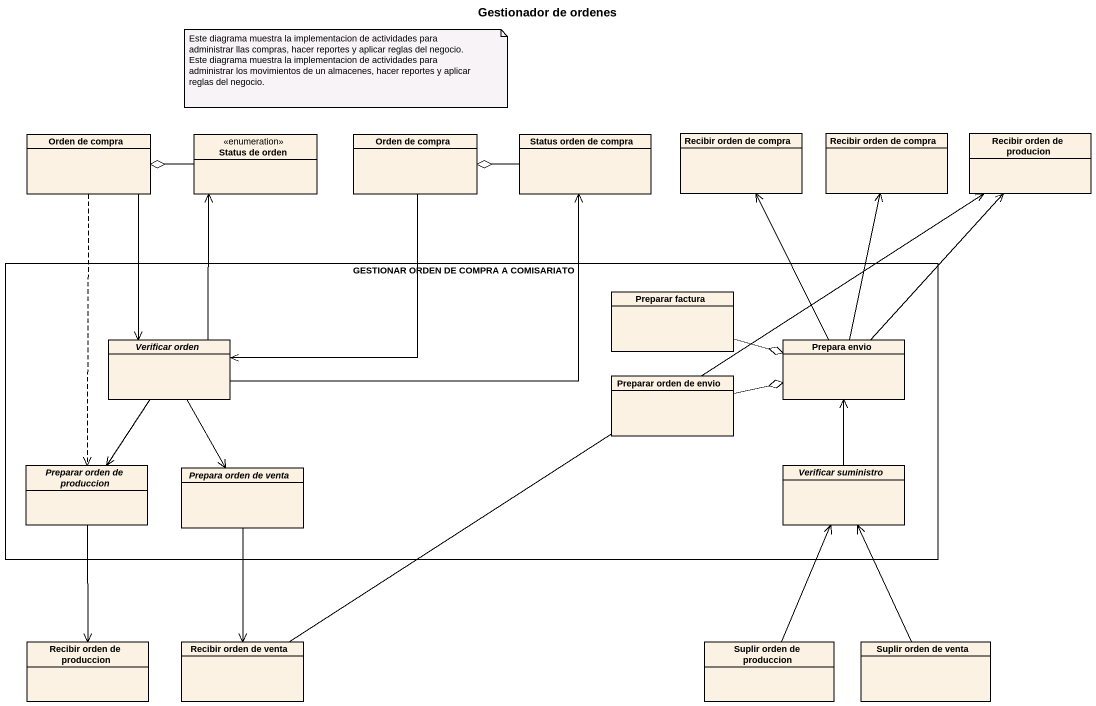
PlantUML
@startuml
title Gestionador de ordenes
hide circle
hide empty members
class "Orden de compra" as Orden_de_compra
enum "Status de orden" as Status_de_orden
class "Orden de compra" as Orden_de_compra_2
class "Status orden de compra" as Status_orden_de_compra
class "Recibir orden de compra" as Recibir_orden_de_compra
class "Recibir orden de compra" as Recibir_orden_de_compra_2
class "Recibir orden de producion" as Recibir_orden_de_producion
rectangle "GESTIONAR ORDEN DE COMPRA A COMISARIATO" as GESTIONAR_ORDEN_DE_COMPRA_A {
  class "Preparar factura" as Preparar_factura
  abstract class "Verificar orden" as Verificar_orden
  class "Prepara envio" as Prepara_envio
  class "Preparar orden de envio" as Preparar_orden_de_envio
  abstract class "Preparar orden de produccion" as Preparar_orden_de_produccion
  abstract class "Prepara orden de venta" as Prepara_orden_de_venta
  abstract class "Verificar suministro" as Verificar_suministro
}
class "Recibir orden de produccion" as Recibir_orden_de_produccion
class "Recibir orden de venta" as Recibir_orden_de_venta
class "Suplir orden de produccion" as Suplir_orden_de_produccion
class "Suplir orden de venta" as Suplir_orden_de_venta
Orden_de_compra --> Verificar_orden
Orden_de_compra ..> Preparar_orden_de_produccion
Status_de_orden -left-o Orden_de_compra
Orden_de_compra_2 --> Verificar_orden
Status_orden_de_compra -left-o Orden_de_compra_2
Preparar_factura -right-o Prepara_envio
Verificar_orden -up-> Status_de_orden
Verificar_orden -right-> Status_orden_de_compra
Verificar_orden --> Preparar_orden_de_produccion
Verificar_orden --> Prepara_orden_de_venta
Prepara_envio -up-> Recibir_orden_de_compra
Prepara_envio -up-> Recibir_orden_de_compra_2
Prepara_envio -up-> Recibir_orden_de_producion
Preparar_orden_de_envio -right-o Prepara_envio
Preparar_orden_de_produccion --> Recibir_orden_de_produccion
Prepara_orden_de_venta --> Recibir_orden_de_venta
Verificar_suministro -up-> Prepara_envio
Recibir_orden_de_venta -up-> Recibir_orden_de_producion
Suplir_orden_de_produccion -up-> Verificar_suministro
Suplir_orden_de_venta -up-> Verificar_suministro
note as N1
  Este diagrama muestra la implementacion de actividades para administrar llas compras, hacer reportes y aplicar reglas del negocio.
  Este diagrama muestra la implementacion de actividades para administrar los movimientos de un almacenes, hacer reportes y aplicar reglas del negocio.
end note
@enduml
